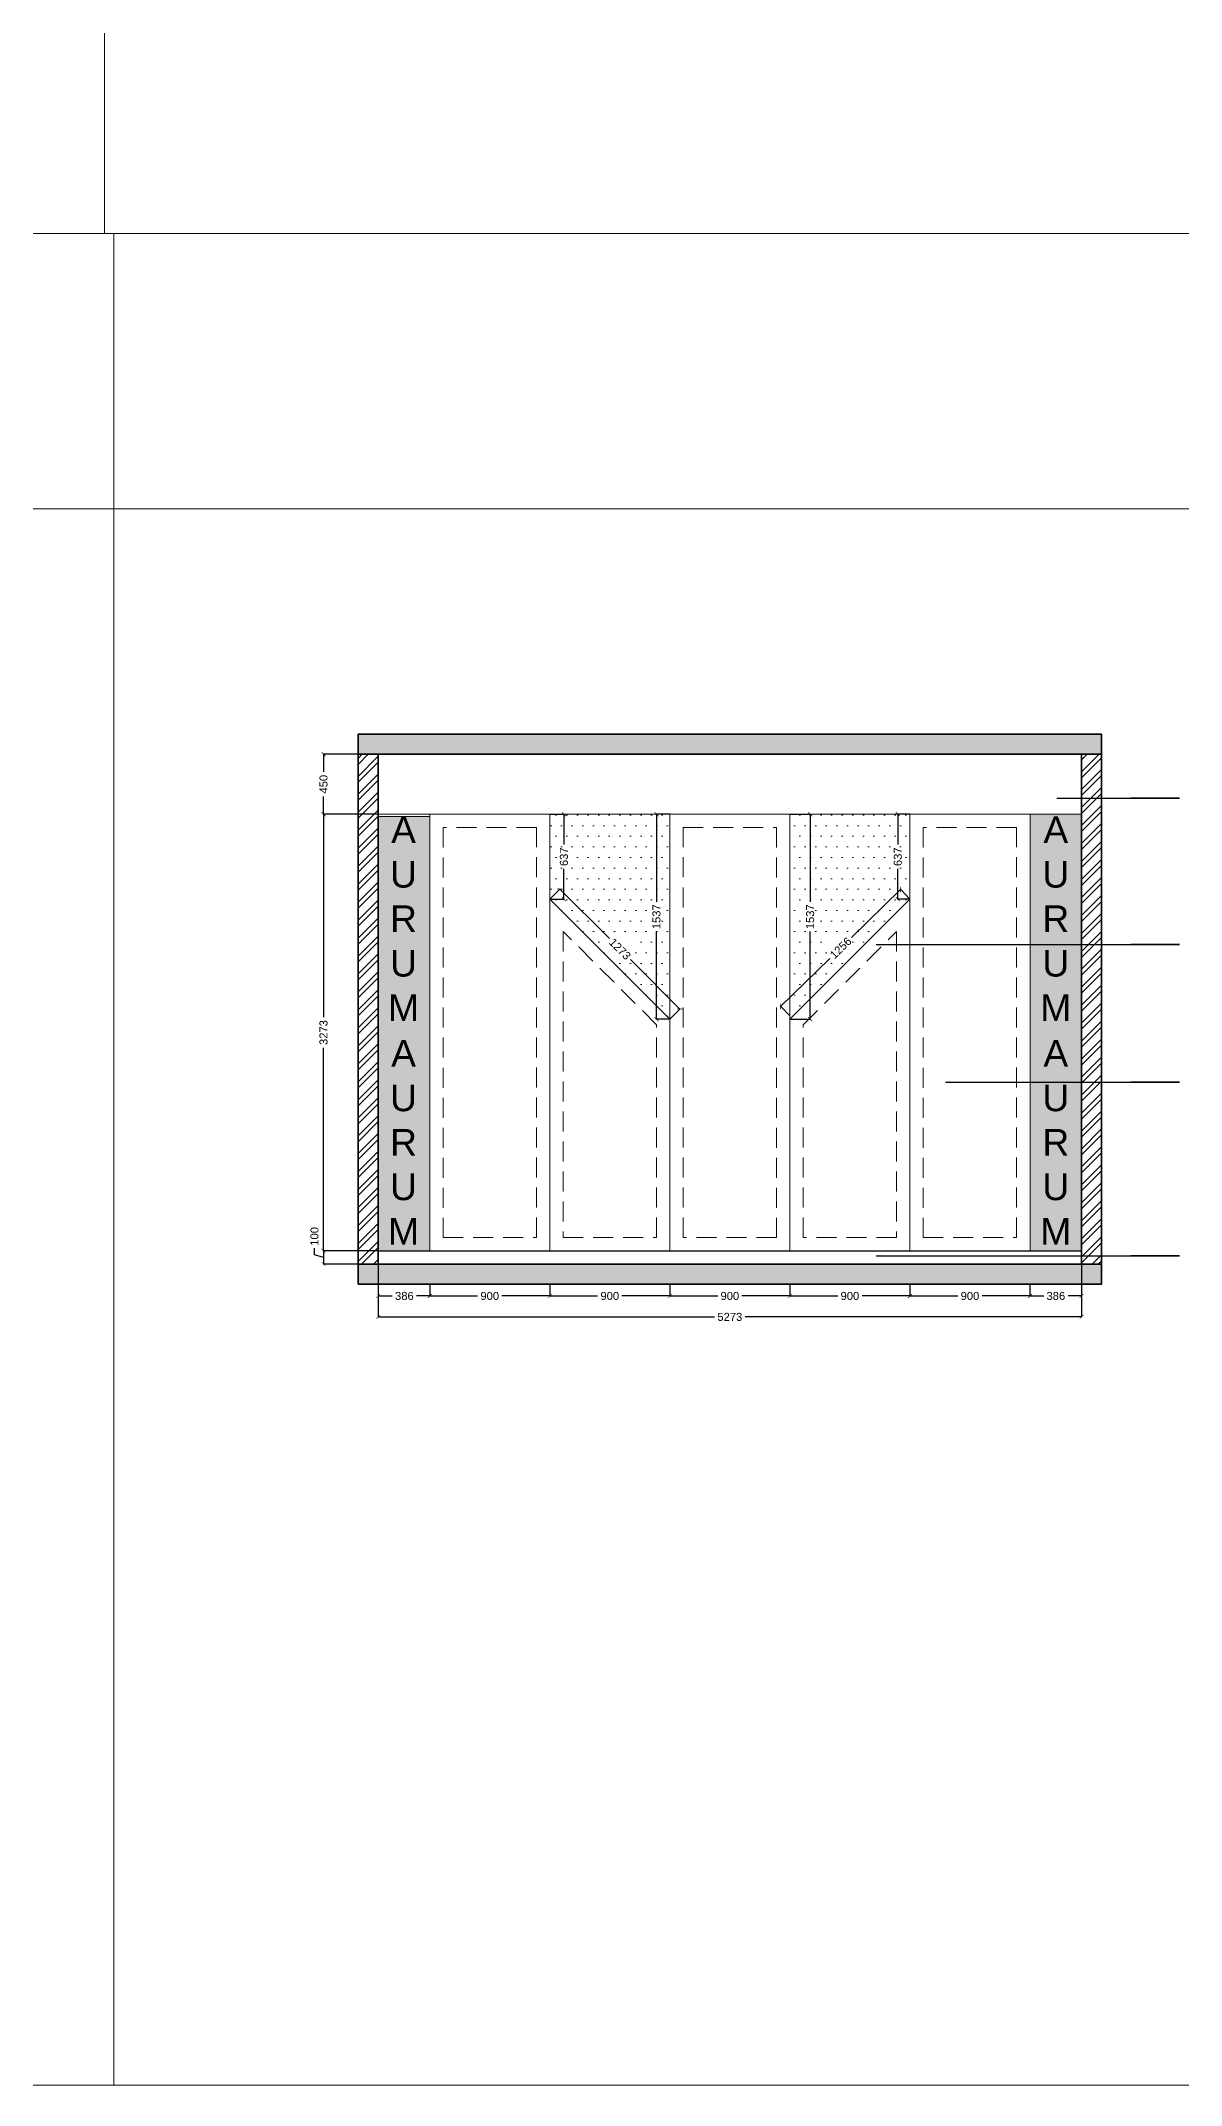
# Model space of a CAD drawing. Header units: millimetres. Extents: x 1464389 to 1998638, y -29162 to 256806.
# Drawn here: x 1900366 to 1908914, y 183861 to 199187 of the extents above; entities that cross this region are included whole.
import ezdxf

# ---------------------------------------------------------------- set-up
doc = ezdxf.new("R2010")
doc.units = ezdxf.units.MM
doc.header["$LTSCALE"] = 15
doc.header["$PDMODE"] = 35
doc.linetypes.add('DASHED', pattern=[0.75, 0.5, -0.25])
doc.layers.get('0').update_dxf_attribs({"lineweight": 5})
for name, color, linetype, lineweight in [('dimension', 1, 'Continuous', 25), ('false ceiling', 124, 'Continuous', 9), ('Hatch', 252, 'Continuous', 15), ('LS_DR_Wall', 5, 'Continuous', 35)]:
    doc.layers.add(name, color=color, linetype=linetype, lineweight=lineweight)
doc.layers.add('Lighting', color=7, linetype='DASHED', lineweight=9, true_color=0xff870f)
doc.layers.add('LS_DR_Skirting', color=154, linetype='Continuous')
doc.layers.add('Text', color=250, linetype='Continuous')
doc.layers.add('TEXTS', color=7, linetype='Continuous', true_color=0x636466)
doc.styles.add('ARIAL', font='arial.ttf')
doc.dimstyles.new('SC-25', dxfattribs={"dimtxt": 60, "dimasz": 30, "dimexe": 0, "dimexo": 0, "dimgap": 25, "dimtad": 0, "dimdec": 0, "dimzin": 0, "dimdsep": 46, "dimtxsty": 'ARIAL', "dimblk": 'ARCHTICK', "dimcen": 0.09, "dimdle": 3, "dimclrd": 251, "dimclre": 251, "dimclrt": 1, "dimadec": 0, "dimazin": 0, "dimtfac": 1, "dimtdec": 0, "dimtofl": 0, "dimtmove": 0, "dimatfit": 2, "dimfxl": 100, "dimtolj": 1, "dimtzin": 0, "dimarcsym": 0})
pattern_1 = [(0, (620855.3, 312523.74), (15.875, 31.75), [0, -31.75])]
pattern_2 = [(50, (635356.18, 311459.31), (182.184669, -15.939086), [19.05, -209.55]), (355, (635356.18, 311459.3), (-35.243421, 191.056845), [15.24, -167.640584]), (100.451445, (635371.36, 311457.98), (146.941247, 175.117752), [16.19001, -178.090245]), (46.1842, (635356.18, 311510.1), (271.07904, -42.042328), [28.575, -314.325]), (96.635558, (635378.77, 311506.6), (237.404134, 247.426125), [24.285023, -267.13561]), (351.18415, (635356.18, 311510.1), (237.404134, 247.426125), [22.85997, -251.45973]), (21, (635381.58, 311497.41), (151.614391, -102.265198), [19.05, -209.55]), (326, (635381.58, 311497.4), (61.802028, 184.187966), [15.24, -167.64]), (71.451445, (635394.22, 311488.89), (213.41642, 81.92277), [16.19001, -178.089938]), (37.5, (635356.18, 311459.31), (3.0886033, 84.555039), [0, -165.608, 0, -170.18, 0, -168.275]), (7.5, (635356.18, 311459.31), (66.8196625, 100.180575), [0, -97.028, 0, -161.798, 0, -64.135]), (327.5, (635299.54, 311459.31), (135.590595, -5.728744), [0, -63.5, 0, -198.12, 0, -262.89]), (317.5, (635274.14, 311459.31), (148.129181, 25.426491), [0, -82.55, 0, -131.572, 0, -186.69])]

# ---------------------------------------------------------------- blocks, each defined once
blk = doc.blocks.new('_ArchTick')
at = {"color": 0, "linetype": 'ByBlock', "const_width": 0.15}
blk.add_lwpolyline([(-0.5, -0.5), (0.5, 0.5)], dxfattribs=at)
blk = doc.blocks.new('*D1365')
at = {"layer": 'Defpoints', "color": 0, "ltscale": 0.25, "transparency": 16777216}
for p in [(1902895, 189866), (1903281, 189866), (1903281, 189777)]:
    blk.add_point(p, dxfattribs=at)
at = {"layer": 'dimension', "color": 251, "lineweight": -2, "ltscale": 0.25, "transparency": 16777216}
for p, q in [((1902892, 189777), (1902999, 189777)), ((1902895, 189866), (1902895, 189777)), ((1903284, 189777), (1903182, 189777)), ((1903281, 189866), (1903281, 189777))]:
    blk.add_line(p, q, dxfattribs=at)
at = {"layer": 'dimension', "color": 251, "lineweight": -2, "ltscale": 0.25, "transparency": 16777216, "xscale": 30, "yscale": 30, "zscale": 30, "rotation": 180}
blk.add_blockref('_ArchTick', (1902895, 189777), dxfattribs=at)
at = {"layer": 'dimension', "color": 251, "lineweight": -2, "ltscale": 0.25, "transparency": 16777216, "xscale": 30, "yscale": 30, "zscale": 30}
blk.add_blockref('_ArchTick', (1903281, 189777), dxfattribs=at)
at = {"layer": 'dimension', "color": 1, "ltscale": 0.25, "transparency": 16777216, "insert": (1903091, 189777), "char_height": 60, "attachment_point": 5, "style": 'ARIAL'}
blk.add_mtext('\\A1;386', dxfattribs=at)
blk = doc.blocks.new('*D1366')
at = {"layer": 'Defpoints', "color": 0, "ltscale": 0.25, "transparency": 16777216}
for p in [(1907781, 189866), (1908167, 189777), (1908167, 189777)]:
    blk.add_point(p, dxfattribs=at)
at = {"layer": 'dimension', "color": 251, "lineweight": -2, "ltscale": 0.25, "transparency": 16777216}
for p, q in [((1907778, 189777), (1907884, 189777)), ((1907781, 189866), (1907781, 189777)), ((1908170, 189777), (1908066, 189777))]:
    blk.add_line(p, q, dxfattribs=at)
at = {"layer": 'dimension', "color": 251, "lineweight": -2, "ltscale": 0.25, "transparency": 16777216, "xscale": 30, "yscale": 30, "zscale": 30, "rotation": 180}
blk.add_blockref('_ArchTick', (1907781, 189777), dxfattribs=at)
at = {"layer": 'dimension', "color": 251, "lineweight": -2, "ltscale": 0.25, "transparency": 16777216, "xscale": 30, "yscale": 30, "zscale": 30}
blk.add_blockref('_ArchTick', (1908167, 189777), dxfattribs=at)
at = {"layer": 'dimension', "color": 1, "ltscale": 0.25, "transparency": 16777216, "insert": (1907975, 189777), "char_height": 60, "attachment_point": 5, "style": 'ARIAL'}
blk.add_mtext('\\A1;386', dxfattribs=at)
blk = doc.blocks.new('*D1449')
at = {"layer": 'Defpoints', "color": 0, "ltscale": 0.25, "transparency": 16777216}
for p in [(1902895, 190016), (1908168, 190016), (1908168, 189620)]:
    blk.add_point(p, dxfattribs=at)
at = {"layer": 'dimension', "color": 251, "lineweight": -2, "ltscale": 0.25, "transparency": 16777216}
for p, q in [((1902895, 190016), (1902895, 189620)), ((1908168, 190016), (1908168, 189620)), ((1902892, 189620), (1905417, 189620)), ((1908171, 189620), (1905646, 189620))]:
    blk.add_line(p, q, dxfattribs=at)
at = {"layer": 'dimension', "color": 251, "lineweight": -2, "ltscale": 0.25, "transparency": 16777216, "xscale": 30, "yscale": 30, "zscale": 30, "rotation": 180}
blk.add_blockref('_ArchTick', (1902895, 189620), dxfattribs=at)
at = {"layer": 'dimension', "color": 251, "lineweight": -2, "ltscale": 0.25, "transparency": 16777216, "xscale": 30, "yscale": 30, "zscale": 30}
blk.add_blockref('_ArchTick', (1908168, 189620), dxfattribs=at)
at = {"layer": 'dimension', "color": 1, "ltscale": 0.25, "transparency": 16777216, "insert": (1905531, 189620), "char_height": 60, "attachment_point": 5, "style": 'ARIAL'}
blk.add_mtext('\\A1;5273', dxfattribs=at)
blk = doc.blocks.new('*D1371')
at = {"layer": 'Defpoints', "color": 0, "ltscale": 0.25, "transparency": 16777216}
for p in [(1902895, 193839), (1902485, 193389), (1902895, 193389)]:
    blk.add_point(p, dxfattribs=at)
at = {"layer": 'dimension', "color": 251, "lineweight": -2, "ltscale": 0.25, "transparency": 16777216}
for p, q in [((1902485, 193842), (1902485, 193706)), ((1902895, 193839), (1902485, 193839)), ((1902485, 193386), (1902485, 193521)), ((1902895, 193389), (1902485, 193389))]:
    blk.add_line(p, q, dxfattribs=at)
at = {"layer": 'dimension', "color": 251, "lineweight": -2, "ltscale": 0.25, "transparency": 16777216, "xscale": 30, "yscale": 30, "zscale": 30}
for p, rotation in [((1902485, 193839), 90), ((1902485, 193389), 270)]:
    blk.add_blockref('_ArchTick', p, dxfattribs=dict(at, rotation=rotation))
at = {"layer": 'dimension', "color": 1, "ltscale": 0.25, "transparency": 16777216, "insert": (1902485, 193614), "char_height": 60, "attachment_point": 5, "rotation": 90, "style": 'ARIAL'}
blk.add_mtext('\\A1;450', dxfattribs=at)
blk = doc.blocks.new('*D1372')
at = {"layer": 'Defpoints', "color": 0, "ltscale": 0.25, "transparency": 16777216}
for p in [(1902895, 193389), (1902485, 190116), (1902895, 190116)]:
    blk.add_point(p, dxfattribs=at)
at = {"layer": 'dimension', "color": 251, "lineweight": -2, "ltscale": 0.25, "transparency": 16777216}
for p, q in [((1902485, 193392), (1902485, 191867)), ((1902895, 193389), (1902485, 193389)), ((1902485, 190113), (1902485, 191638)), ((1902895, 190116), (1902485, 190116))]:
    blk.add_line(p, q, dxfattribs=at)
at = {"layer": 'dimension', "color": 251, "lineweight": -2, "ltscale": 0.25, "transparency": 16777216, "xscale": 30, "yscale": 30, "zscale": 30}
for p, rotation in [((1902485, 193389), 90), ((1902485, 190116), 270)]:
    blk.add_blockref('_ArchTick', p, dxfattribs=dict(at, rotation=rotation))
at = {"layer": 'dimension', "color": 1, "ltscale": 0.25, "transparency": 16777216, "insert": (1902485, 191752), "char_height": 60, "attachment_point": 5, "rotation": 90, "style": 'ARIAL'}
blk.add_mtext('\\A1;3273', dxfattribs=at)
blk = doc.blocks.new('*D1373')
at = {"layer": 'Defpoints', "color": 0, "ltscale": 0.25, "transparency": 16777216}
for p in [(1902895, 190116), (1902485, 190016), (1902895, 190016)]:
    blk.add_point(p, dxfattribs=at)
at = {"layer": 'dimension', "color": 251, "lineweight": -2, "ltscale": 0.25, "transparency": 16777216}
for p, q in [((1902417, 190086), (1902417, 190136)), ((1902485, 190066), (1902417, 190086)), ((1902485, 190119), (1902485, 190013)), ((1902895, 190116), (1902485, 190116)), ((1902895, 190016), (1902485, 190016))]:
    blk.add_line(p, q, dxfattribs=at)
at = {"layer": 'dimension', "color": 251, "lineweight": -2, "ltscale": 0.25, "transparency": 16777216, "xscale": 30, "yscale": 30, "zscale": 30}
for p, rotation in [((1902485, 190116), 90), ((1902485, 190016), 270)]:
    blk.add_blockref('_ArchTick', p, dxfattribs=dict(at, rotation=rotation))
at = {"layer": 'dimension', "color": 1, "ltscale": 0.25, "transparency": 16777216, "insert": (1902417, 190224), "char_height": 60, "attachment_point": 5, "rotation": 90, "style": 'ARIAL'}
blk.add_mtext('\\A1;100', dxfattribs=at)
blk = doc.blocks.new('*D1406')
at = {"layer": 'Defpoints', "color": 0, "ltscale": 0.25, "transparency": 16777216}
for p in [(1903281, 189866), (1904181, 189866), (1904181, 189777)]:
    blk.add_point(p, dxfattribs=at)
at = {"layer": 'dimension', "color": 251, "lineweight": -2, "ltscale": 0.25, "transparency": 16777216}
for p, q in [((1903278, 189777), (1903640, 189777)), ((1903281, 189866), (1903281, 189777)), ((1904184, 189777), (1903822, 189777)), ((1904181, 189866), (1904181, 189777))]:
    blk.add_line(p, q, dxfattribs=at)
at = {"layer": 'dimension', "color": 251, "lineweight": -2, "ltscale": 0.25, "transparency": 16777216, "xscale": 30, "yscale": 30, "zscale": 30, "rotation": 180}
blk.add_blockref('_ArchTick', (1903281, 189777), dxfattribs=at)
at = {"layer": 'dimension', "color": 251, "lineweight": -2, "ltscale": 0.25, "transparency": 16777216, "xscale": 30, "yscale": 30, "zscale": 30}
blk.add_blockref('_ArchTick', (1904181, 189777), dxfattribs=at)
at = {"layer": 'dimension', "color": 1, "ltscale": 0.25, "transparency": 16777216, "insert": (1903731, 189777), "char_height": 60, "attachment_point": 5, "style": 'ARIAL'}
blk.add_mtext('\\A1;900', dxfattribs=at)
blk = doc.blocks.new('*D1407')
at = {"layer": 'Defpoints', "color": 0, "ltscale": 0.25, "transparency": 16777216}
for p in [(1904181, 189866), (1905081, 189866), (1905081, 189777)]:
    blk.add_point(p, dxfattribs=at)
at = {"layer": 'dimension', "color": 251, "lineweight": -2, "ltscale": 0.25, "transparency": 16777216}
for p, q in [((1904178, 189777), (1904540, 189777)), ((1904181, 189866), (1904181, 189777)), ((1905084, 189777), (1904722, 189777)), ((1905081, 189866), (1905081, 189777))]:
    blk.add_line(p, q, dxfattribs=at)
at = {"layer": 'dimension', "color": 251, "lineweight": -2, "ltscale": 0.25, "transparency": 16777216, "xscale": 30, "yscale": 30, "zscale": 30, "rotation": 180}
blk.add_blockref('_ArchTick', (1904181, 189777), dxfattribs=at)
at = {"layer": 'dimension', "color": 251, "lineweight": -2, "ltscale": 0.25, "transparency": 16777216, "xscale": 30, "yscale": 30, "zscale": 30}
blk.add_blockref('_ArchTick', (1905081, 189777), dxfattribs=at)
at = {"layer": 'dimension', "color": 1, "ltscale": 0.25, "transparency": 16777216, "insert": (1904631, 189777), "char_height": 60, "attachment_point": 5, "style": 'ARIAL'}
blk.add_mtext('\\A1;900', dxfattribs=at)
blk = doc.blocks.new('*D1408')
at = {"layer": 'Defpoints', "color": 0, "ltscale": 0.25, "transparency": 16777216}
for p in [(1905081, 189866), (1905981, 189866), (1905981, 189777)]:
    blk.add_point(p, dxfattribs=at)
at = {"layer": 'dimension', "color": 251, "lineweight": -2, "ltscale": 0.25, "transparency": 16777216}
for p, q in [((1905078, 189777), (1905440, 189777)), ((1905081, 189866), (1905081, 189777)), ((1905984, 189777), (1905622, 189777)), ((1905981, 189866), (1905981, 189777))]:
    blk.add_line(p, q, dxfattribs=at)
at = {"layer": 'dimension', "color": 251, "lineweight": -2, "ltscale": 0.25, "transparency": 16777216, "xscale": 30, "yscale": 30, "zscale": 30, "rotation": 180}
blk.add_blockref('_ArchTick', (1905081, 189777), dxfattribs=at)
at = {"layer": 'dimension', "color": 251, "lineweight": -2, "ltscale": 0.25, "transparency": 16777216, "xscale": 30, "yscale": 30, "zscale": 30}
blk.add_blockref('_ArchTick', (1905981, 189777), dxfattribs=at)
at = {"layer": 'dimension', "color": 1, "ltscale": 0.25, "transparency": 16777216, "insert": (1905531, 189777), "char_height": 60, "attachment_point": 5, "style": 'ARIAL'}
blk.add_mtext('\\A1;900', dxfattribs=at)
blk = doc.blocks.new('*D1465')
at = {"layer": 'Defpoints', "color": 0, "ltscale": 0.25, "transparency": 16777216}
for p in [(1905981, 189866), (1906881, 189866), (1906881, 189777)]:
    blk.add_point(p, dxfattribs=at)
at = {"layer": 'dimension', "color": 251, "lineweight": -2, "ltscale": 0.25, "transparency": 16777216}
for p, q in [((1905978, 189777), (1906340, 189777)), ((1905981, 189866), (1905981, 189777)), ((1906884, 189777), (1906522, 189777)), ((1906881, 189866), (1906881, 189777))]:
    blk.add_line(p, q, dxfattribs=at)
at = {"layer": 'dimension', "color": 251, "lineweight": -2, "ltscale": 0.25, "transparency": 16777216, "xscale": 30, "yscale": 30, "zscale": 30, "rotation": 180}
blk.add_blockref('_ArchTick', (1905981, 189777), dxfattribs=at)
at = {"layer": 'dimension', "color": 251, "lineweight": -2, "ltscale": 0.25, "transparency": 16777216, "xscale": 30, "yscale": 30, "zscale": 30}
blk.add_blockref('_ArchTick', (1906881, 189777), dxfattribs=at)
at = {"layer": 'dimension', "color": 1, "ltscale": 0.25, "transparency": 16777216, "insert": (1906431, 189777), "char_height": 60, "attachment_point": 5, "style": 'ARIAL'}
blk.add_mtext('\\A1;900', dxfattribs=at)
blk = doc.blocks.new('*D1466')
at = {"layer": 'Defpoints', "color": 0, "ltscale": 0.25, "transparency": 16777216}
for p in [(1906881, 189866), (1907781, 189866), (1907781, 189777)]:
    blk.add_point(p, dxfattribs=at)
at = {"layer": 'dimension', "color": 251, "lineweight": -2, "ltscale": 0.25, "transparency": 16777216}
for p, q in [((1906878, 189777), (1907240, 189777)), ((1906881, 189866), (1906881, 189777)), ((1907784, 189777), (1907422, 189777)), ((1907781, 189866), (1907781, 189777))]:
    blk.add_line(p, q, dxfattribs=at)
at = {"layer": 'dimension', "color": 251, "lineweight": -2, "ltscale": 0.25, "transparency": 16777216, "xscale": 30, "yscale": 30, "zscale": 30, "rotation": 180}
blk.add_blockref('_ArchTick', (1906881, 189777), dxfattribs=at)
at = {"layer": 'dimension', "color": 251, "lineweight": -2, "ltscale": 0.25, "transparency": 16777216, "xscale": 30, "yscale": 30, "zscale": 30}
blk.add_blockref('_ArchTick', (1907781, 189777), dxfattribs=at)
at = {"layer": 'dimension', "color": 1, "ltscale": 0.25, "transparency": 16777216, "insert": (1907331, 189777), "char_height": 60, "attachment_point": 5, "style": 'ARIAL'}
blk.add_mtext('\\A1;900', dxfattribs=at)
blk = doc.blocks.new('*D1467')
at = {"layer": 'Defpoints', "color": 0, "ltscale": 0.25, "transparency": 16777216}
for p in [(1904181, 192752), (1905157, 191928), (1905081, 191852)]:
    blk.add_point(p, dxfattribs=at)
at = {"layer": 'dimension', "color": 251, "lineweight": -2, "ltscale": 0.25, "transparency": 16777216}
for p, q in [((1904181, 192752), (1904257, 192828)), ((1904255, 192830), (1904628, 192457)), ((1905159, 191926), (1904786, 192299)), ((1905081, 191852), (1905157, 191928))]:
    blk.add_line(p, q, dxfattribs=at)
at = {"layer": 'dimension', "color": 251, "lineweight": -2, "ltscale": 0.25, "transparency": 16777216, "xscale": 30, "yscale": 30, "zscale": 30}
for p, rotation in [((1904257, 192828), 135), ((1905157, 191928), 315)]:
    blk.add_blockref('_ArchTick', p, dxfattribs=dict(at, rotation=rotation))
at = {"layer": 'dimension', "color": 1, "ltscale": 0.25, "transparency": 16777216, "insert": (1904707, 192378), "char_height": 60, "attachment_point": 5, "rotation": 315, "style": 'ARIAL'}
blk.add_mtext('\\A1;1273', dxfattribs=at)
blk = doc.blocks.new('*D1468')
at = {"layer": 'Defpoints', "color": 0, "ltscale": 0.25, "transparency": 16777216}
for p in [(1904181, 193389), (1904287, 193389), (1904181, 192752)]:
    blk.add_point(p, dxfattribs=at)
at = {"layer": 'dimension', "color": 251, "lineweight": -2, "ltscale": 0.25, "transparency": 16777216}
for p, q in [((1904181, 193389), (1904287, 193389)), ((1904287, 193392), (1904287, 193162)), ((1904287, 192749), (1904287, 192979)), ((1904181, 192752), (1904287, 192752))]:
    blk.add_line(p, q, dxfattribs=at)
at = {"layer": 'dimension', "color": 251, "lineweight": -2, "ltscale": 0.25, "transparency": 16777216, "xscale": 30, "yscale": 30, "zscale": 30}
for p, rotation in [((1904287, 193389), 90), ((1904287, 192752), 270)]:
    blk.add_blockref('_ArchTick', p, dxfattribs=dict(at, rotation=rotation))
at = {"layer": 'dimension', "color": 1, "ltscale": 0.25, "transparency": 16777216, "insert": (1904287, 193070), "char_height": 60, "attachment_point": 5, "rotation": 90, "style": 'ARIAL'}
blk.add_mtext('\\A1;637', dxfattribs=at)
blk = doc.blocks.new('*D1469')
at = {"layer": 'Defpoints', "color": 0, "ltscale": 0.25, "transparency": 16777216}
for p in [(1904981, 193389), (1905081, 193389), (1905081, 191852)]:
    blk.add_point(p, dxfattribs=at)
at = {"layer": 'dimension', "color": 251, "lineweight": -2, "ltscale": 0.25, "transparency": 16777216}
for p, q in [((1904981, 193392), (1904981, 192732)), ((1905081, 193389), (1904981, 193389)), ((1904981, 191849), (1904981, 192509)), ((1905081, 191852), (1904981, 191852))]:
    blk.add_line(p, q, dxfattribs=at)
at = {"layer": 'dimension', "color": 251, "lineweight": -2, "ltscale": 0.25, "transparency": 16777216, "xscale": 30, "yscale": 30, "zscale": 30}
for p, rotation in [((1904981, 193389), 90), ((1904981, 191852), 270)]:
    blk.add_blockref('_ArchTick', p, dxfattribs=dict(at, rotation=rotation))
at = {"layer": 'dimension', "color": 1, "ltscale": 0.25, "transparency": 16777216, "insert": (1904981, 192620), "char_height": 60, "attachment_point": 5, "rotation": 90, "style": 'ARIAL'}
blk.add_mtext('\\A1;1537', dxfattribs=at)
blk = doc.blocks.new('*D1470')
at = {"layer": 'Defpoints', "color": 0, "ltscale": 0.25, "transparency": 16777216}
for p in [(1905981, 193389), (1906133, 193389), (1905981, 191852)]:
    blk.add_point(p, dxfattribs=at)
at = {"layer": 'dimension', "color": 251, "lineweight": -2, "ltscale": 0.25, "transparency": 16777216}
for p, q in [((1905981, 193389), (1906133, 193389)), ((1906133, 193392), (1906133, 192732)), ((1906133, 191849), (1906133, 192509)), ((1905981, 191852), (1906133, 191852))]:
    blk.add_line(p, q, dxfattribs=at)
at = {"layer": 'dimension', "color": 251, "lineweight": -2, "ltscale": 0.25, "transparency": 16777216, "xscale": 30, "yscale": 30, "zscale": 30}
for p, rotation in [((1906133, 193389), 90), ((1906133, 191852), 270)]:
    blk.add_blockref('_ArchTick', p, dxfattribs=dict(at, rotation=rotation))
at = {"layer": 'dimension', "color": 1, "ltscale": 0.25, "transparency": 16777216, "insert": (1906133, 192620), "char_height": 60, "attachment_point": 5, "rotation": 90, "style": 'ARIAL'}
blk.add_mtext('\\A1;1537', dxfattribs=at)
blk = doc.blocks.new('*D1471')
at = {"layer": 'Defpoints', "color": 0, "ltscale": 0.25, "transparency": 16777216}
for p in [(1906881, 192752), (1905912, 191948), (1905981, 191877)]:
    blk.add_point(p, dxfattribs=at)
at = {"layer": 'dimension', "color": 251, "lineweight": -2, "ltscale": 0.25, "transparency": 16777216}
for p, q in [((1906814, 192826), (1906442, 192464)), ((1906881, 192752), (1906812, 192824)), ((1905909, 191946), (1906281, 192308)), ((1905981, 191877), (1905912, 191948))]:
    blk.add_line(p, q, dxfattribs=at)
at = {"layer": 'dimension', "color": 251, "lineweight": -2, "ltscale": 0.25, "transparency": 16777216, "xscale": 30, "yscale": 30, "zscale": 30}
for p, rotation in [((1906812, 192824), 44.21237626657872), ((1905912, 191948), 224.2123762665787)]:
    blk.add_blockref('_ArchTick', p, dxfattribs=dict(at, rotation=rotation))
at = {"layer": 'dimension', "color": 1, "ltscale": 0.25, "transparency": 16777216, "insert": (1906362, 192386), "char_height": 60, "attachment_point": 5, "rotation": 44.2124, "style": 'ARIAL'}
blk.add_mtext('\\A1;1256', dxfattribs=at)
blk = doc.blocks.new('*D1472')
at = {"layer": 'Defpoints', "color": 0, "ltscale": 0.25, "transparency": 16777216}
for p in [(1906790, 193389), (1906881, 193389), (1906881, 192752)]:
    blk.add_point(p, dxfattribs=at)
at = {"layer": 'dimension', "color": 251, "lineweight": -2, "ltscale": 0.25, "transparency": 16777216}
for p, q in [((1906790, 193392), (1906790, 193162)), ((1906881, 193389), (1906790, 193389)), ((1906790, 192749), (1906790, 192979)), ((1906881, 192752), (1906790, 192752))]:
    blk.add_line(p, q, dxfattribs=at)
at = {"layer": 'dimension', "color": 251, "lineweight": -2, "ltscale": 0.25, "transparency": 16777216, "xscale": 30, "yscale": 30, "zscale": 30}
for p, rotation in [((1906790, 193389), 90), ((1906790, 192752), 270)]:
    blk.add_blockref('_ArchTick', p, dxfattribs=dict(at, rotation=rotation))
at = {"layer": 'dimension', "color": 1, "ltscale": 0.25, "transparency": 16777216, "insert": (1906790, 193070), "char_height": 60, "attachment_point": 5, "rotation": 90, "style": 'ARIAL'}
blk.add_mtext('\\A1;637', dxfattribs=at)

msp = doc.modelspace()

# ---------------------------------------------------------------- hatches: boundary and pattern name
at = {"layer": 'Hatch', "ltscale": 0.25}
h = msp.add_hatch(dxfattribs=at)
h.set_pattern_fill('AR-CONC', color=256)
h.set_pattern_definition(pattern_2)
h.paths.add_polyline_path([(1908317.6, 193988.7), (1902744.6, 193988.7), (1902744.6, 193838.7), (1908317.6, 193838.7)])
h = msp.add_hatch(dxfattribs=at)
h.set_pattern_fill('ANSI32', color=256, scale=10)
h.set_pattern_definition([(45, (633216.18, 311459.31), (-67.351921, 67.351921), []), (45, (633261.08, 311459.31), (-67.351921, 67.351921), [])])
h.paths.add_polyline_path([(1902894.6, 193838.7), (1902744.6, 193838.7), (1902744.6, 190015.7), (1902894.6, 190015.7)])
h.paths.add_polyline_path([(1908317.6, 193838.7), (1908167.6, 193838.7), (1908167.6, 190015.7), (1908317.6, 190015.7)])
h = msp.add_hatch(dxfattribs=at)
h.set_pattern_fill('DOTS', color=256, scale=20)
h.set_pattern_definition(pattern_1)
h.paths.add_polyline_path([(1903281.1, 193372.1), (1902894.6, 193372.1), (1902894.6, 190115.7), (1903281.1, 190115.7)])
h = msp.add_hatch(dxfattribs=at)
h.set_pattern_fill('DOTS', color=256, scale=50)
h.set_pattern_definition([(0, (620855.3, 312523.74), (39.6875, 79.375), [0, -79.375])])
h.paths.add_polyline_path([(1905081.1, 193388.7), (1904181.1, 193388.7), (1904181.1, 192752.2), (1905081.1, 191852.2)])
h.paths.add_polyline_path([(1906881.1, 193388.7), (1905981.1, 193388.7), (1905981.1, 191852.2), (1906881.1, 192752.2)])
h = msp.add_hatch(dxfattribs=at)
h.set_pattern_fill('DOTS', color=256, scale=20)
h.set_pattern_definition(pattern_1)
h.paths.add_polyline_path([(1908167.6, 193388.7), (1907781.1, 193388.7), (1907781.1, 190115.7), (1908167.6, 190115.7)])
h = msp.add_hatch(dxfattribs=at)
h.set_pattern_fill('AR-CONC', color=256)
h.set_pattern_definition(pattern_2)
h.paths.add_polyline_path([(1908317.6, 190015.7), (1902744.6, 190015.7), (1902744.6, 189865.7), (1908317.6, 189865.7)])

# ---------------------------------------------------------------- linework, layer by layer
at = {"ltscale": 0.25}
for p, q in [((1900843.7, 218784.9), (1900843.7, 197742.5)), ((1875640.4, 197742.5), (1920308.5, 197742.5)), ((1900913.8, 197742.5), (1900913.8, 183860.7)), ((1875640.4, 195677.8), (1920308.5, 195677.8)), ((1875640.4, 183860.7), (1920308.5, 183860.7))]:
    msp.add_line(p, q, dxfattribs=at)
for points in [[(1902894.6, 193372.1), (1903281.1, 193372.1), (1903281.1, 190115.7), (1902894.6, 190115.7)], [(1904181.1, 193388.7), (1903281.1, 193388.7), (1903281.1, 190115.7), (1904181.1, 190115.7)], [(1905081.1, 193388.7), (1905981.1, 193388.7), (1905981.1, 190115.7), (1905081.1, 190115.7)], [(1907781.1, 193388.7), (1906881.1, 193388.7), (1906881.1, 190115.7), (1907781.1, 190115.7)], [(1905081.1, 190115.7), (1905081.1, 191852.2), (1904181.1, 192752.2), (1904181.1, 190115.7)], [(1905981.1, 190115.7), (1905981.1, 191852.2), (1906881.1, 192752.2), (1906881.1, 190115.7)]]:
    msp.add_lwpolyline(points, close=True, dxfattribs=at)
at = {"layer": 'false ceiling', "ltscale": 0.25}
msp.add_line((1902894.6, 193388.7), (1908167.6, 193388.7), dxfattribs=at)
at = {"layer": 'Lighting', "ltscale": 20}
for points in [[(1904081.1, 193288.7), (1903381.1, 193288.7), (1903381.1, 190215.7), (1904081.1, 190215.7)], [(1905181.1, 193288.7), (1905881.1, 193288.7), (1905881.1, 190215.7), (1905181.1, 190215.7)], [(1907681.1, 193288.7), (1906981.1, 193288.7), (1906981.1, 190215.7), (1907681.1, 190215.7)], [(1904981.1, 190215.7), (1904981.1, 191810.8), (1904281.1, 192510.8), (1904281.1, 190215.7)], [(1906081.1, 190215.7), (1906081.1, 191810.8), (1906781.1, 192510.8), (1906781.1, 190215.7)]]:
    msp.add_lwpolyline(points, close=True, dxfattribs=at)
at = {"layer": 'LS_DR_Skirting', "ltscale": 0.25}
msp.add_line((1902894.6, 190115.7), (1908167.6, 190115.7), dxfattribs=at)
at = {"layer": 'LS_DR_Wall', "ltscale": 0.25}
for points in [[(1902744.6, 193838.7), (1908317.6, 193838.7), (1908317.6, 193988.7), (1902744.6, 193988.7)], [(1902894.6, 193838.7), (1902744.6, 193838.7), (1902744.6, 190015.7), (1902894.6, 190015.7)], [(1908317.6, 193838.7), (1908167.6, 193838.7), (1908167.6, 190015.7), (1908317.6, 190015.7)], [(1902744.6, 189865.7), (1908317.6, 189865.7), (1908317.6, 190015.7), (1902744.6, 190015.7)]]:
    msp.add_lwpolyline(points, close=True, dxfattribs=at)

# ---------------------------------------------------------------- texts
at = {"layer": 'Text', "ltscale": 0.25, "char_height": 200, "attachment_point": 1, "style": 'ARIAL'}
for insert in [(1902239.9, 193372.1), (1907129.9, 193372.1), (1902239.9, 191695.8), (1907129.9, 191695.8)]:
    msp.add_mtext_dynamic_manual_height_columns('\\pxqc;A\\PU\\PR\\PU\\PM', width=1689.485, gutter_width=250, heights=[0], dxfattribs=dict(at, insert=insert))

# ---------------------------------------------------------------- dimensions: what is measured, and where the dimension line sits
at = {"layer": 'dimension', "ltscale": 0.25}
dim = msp.add_linear_dim(base=(1902485.3, 193388.7), p1=(1902894.6, 193838.7), p2=(1902894.6, 193388.7), angle=90, dimstyle='SC-25', dxfattribs=at)
dim.commit()
dim.dimension.update_dxf_attribs({"geometry": '*D1371', "text_midpoint": (1902485.3, 193613.7)})
for base, p1, p2, picture, middle in [((1902485.3, 190115.7), (1902894.6, 193388.7), (1902894.6, 190115.7), '*D1372', (1902485.3, 191752.2)), ((1902485.3, 190015.7), (1902894.6, 190115.7), (1902894.6, 190015.7), '*D1373', (1902417.2, 190161.1))]:
    dim = msp.add_linear_dim(base=base, p1=p1, p2=p2, angle=90, dimstyle='SC-25', override={"dimtmove": 1}, dxfattribs=at)
    dim.commit()
    dim.dimension.update_dxf_attribs({"geometry": picture, "text_midpoint": middle})
for p1, p2, distance, picture, middle in [((1904181.1368714, 192752.1854536), (1904181.1368714, 193388.6854536), -105.7010689, '*D1468', (1904286.8379404, 193070.4354536)), ((1905081.1368714, 191852.1854536), (1905081.1368714, 193388.6854536), 100.5773601, '*D1469', (1904980.5595113, 192620.4354536)), ((1905981.1368714, 191852.1854536), (1905981.1368714, 193388.6854536), -152.1532387, '*D1470', (1906133.2901101, 192620.4354536)), ((1906881.1368714, 192752.1854536), (1906881.1368714, 193388.6854536), 90.7903703, '*D1472', (1906790.3465011, 193070.4354536)), ((1904181.1, 192752.2), (1905081.1, 191852.2), 106.9, '*D1467', (1904706.7, 192377.8)), ((1906881.1, 192752.2), (1905981.1, 191876.6), -99.8, '*D1471', (1906361.6, 192385.9))]:
    dim = msp.add_aligned_dim(p1=p1, p2=p2, distance=distance, dimstyle='SC-25', override={"dimfxl": 15}, dxfattribs=at)
    dim.commit()
    dim.dimension.update_dxf_attribs({"geometry": picture, "text_midpoint": middle})
dim = msp.add_linear_dim(base=(1908167.6, 189620.4), p1=(1902894.6, 190015.7), p2=(1908167.6, 190015.7), dimstyle='SC-25', dxfattribs=at)
dim.commit()
dim.dimension.update_dxf_attribs({"geometry": '*D1449', "text_midpoint": (1905531.1, 189620.4)})
dim = msp.add_linear_dim(base=(1903281.1368714, 189776.7143972), p1=(1902894.6368714, 189865.6854536), p2=(1903281.1368714, 189865.6854536), dimstyle='SC-25', dxfattribs=at)
dim.commit()
dim.dimension.update_dxf_attribs({"geometry": '*D1365', "text_midpoint": (1903090.6353417, 189776.7143972), "dimtype": 160})
for base, p1, p2, picture, middle in [((1904181.1, 189776.7), (1903281.1, 189865.7), (1904181.1, 189865.7), '*D1406', (1903731.1, 189776.7)), ((1905081.1, 189776.7), (1904181.1, 189865.7), (1905081.1, 189865.7), '*D1407', (1904631.1, 189776.7)), ((1905981.1, 189776.7), (1905081.1, 189865.7), (1905981.1, 189865.7), '*D1408', (1905531.1, 189776.7)), ((1906881.1, 189776.7), (1905981.1, 189865.7), (1906881.1, 189865.7), '*D1465', (1906431.1, 189776.7)), ((1907781.1, 189776.7), (1906881.1, 189865.7), (1907781.1, 189865.7), '*D1466', (1907331.1, 189776.7))]:
    dim = msp.add_linear_dim(base=base, p1=p1, p2=p2, dimstyle='SC-25', override={"dimtmove": 1}, dxfattribs=at)
    dim.commit()
    dim.dimension.update_dxf_attribs({"geometry": picture, "text_midpoint": middle})
dim = msp.add_linear_dim(base=(1908166.6368714, 189776.7143972), p1=(1907781.1368714, 189865.6854536), p2=(1908166.6368714, 189776.7143972), dimstyle='SC-25', override={"dimtmove": 1}, dxfattribs=at)
dim.commit()
dim.dimension.update_dxf_attribs({"geometry": '*D1366', "text_midpoint": (1907974.8464555, 189776.7143972), "dimtype": 160})

# ---------------------------------------------------------------- leaders
at = {"layer": 'TEXTS'}
for points in [[(1907983.4, 193508.3), (1908900.6, 193508.3), (1908538.1, 193508.3)], [(1906628.4, 192411.3), (1908900.6, 192411.3), (1908538.1, 192411.3)], [(1907147.9, 191380.7), (1908900.6, 191380.7), (1908538.1, 191380.7)], [(1906628.4, 190078.7), (1908900.6, 190078.7), (1908538.1, 190078.7)]]:
    msp.add_leader(points, dimstyle='SC-25', override={"dimtad": 0}, dxfattribs=at)

doc.saveas('drawing.dxf')
